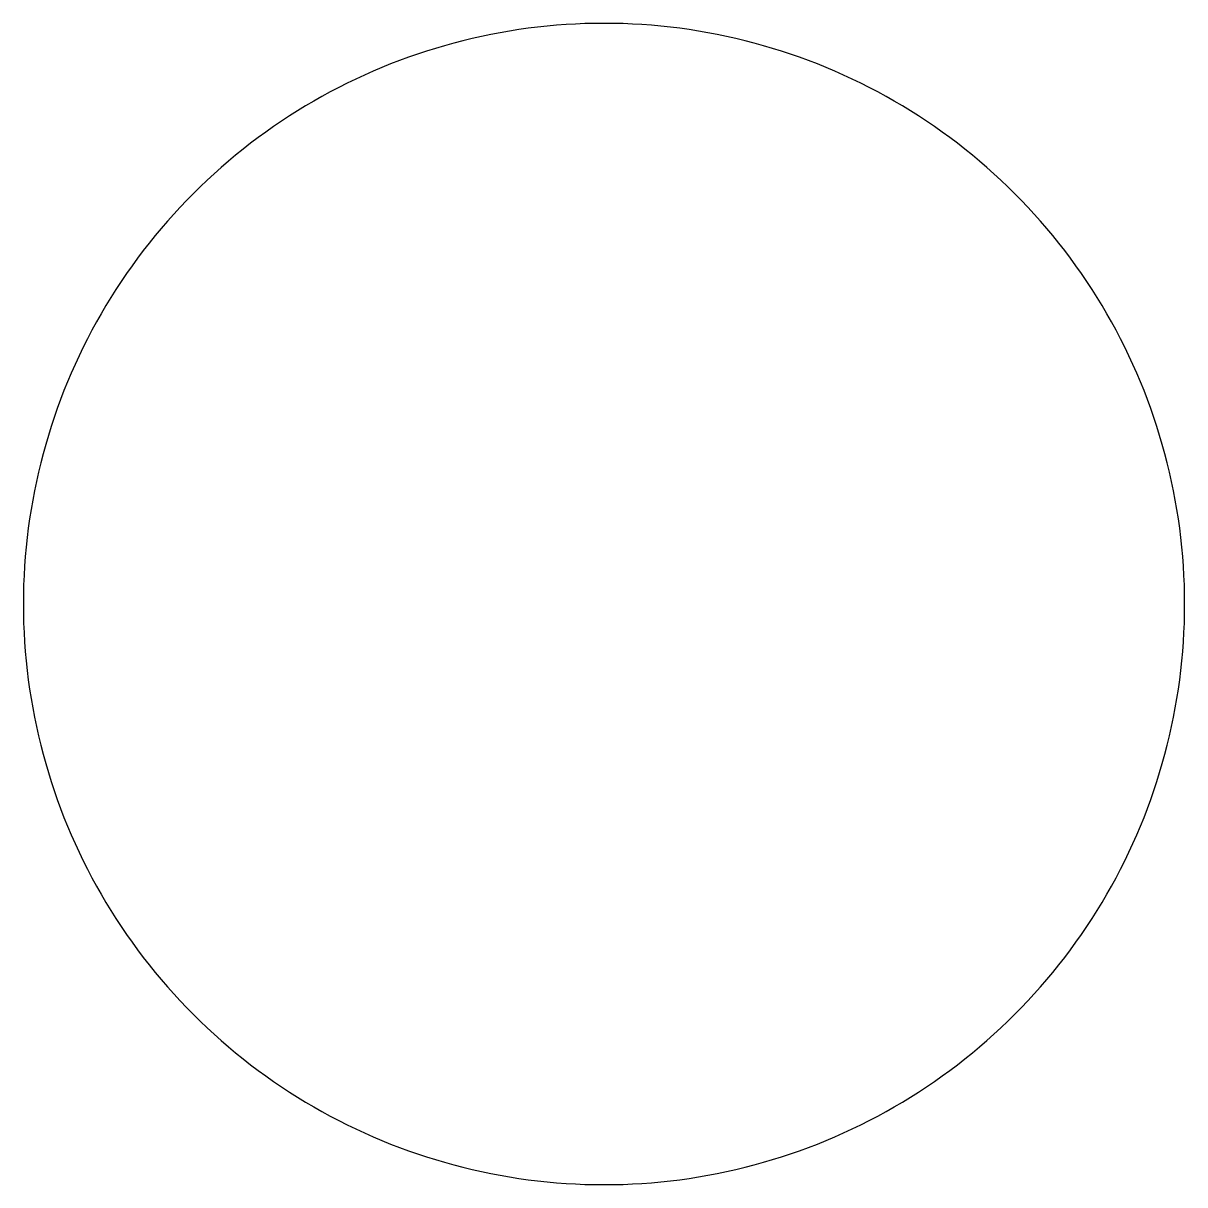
# Model space of a CAD drawing. Extents: x 585 to 605, y 435 to 455.
import ezdxf

# ---------------------------------------------------------------- set-up
doc = ezdxf.new("R2010")
doc.units = 0
doc.layers.get('0').update_dxf_attribs({"linetype": 'CONTINUOUS'})

msp = doc.modelspace()

# ---------------------------------------------------------------- linework, layer by layer
at = {"color": 7}
for points in [[(595, 455), (593.254265, 455.001907), (591.510897, 454.534773), (590, 453.660254)], [(600, 453.660254), (598.489103, 454.534773), (596.745735, 455.001907), (595, 455)], [(590, 453.660254), (588.487196, 452.789039), (587.210961, 451.512804), (586.339746, 450)], [(603.660254, 450), (602.789039, 451.512804), (601.512804, 452.789039), (600, 453.660254)], [(586.339746, 450), (585.465227, 448.489103), (584.998093, 446.745735), (585, 445)], [(605, 445), (605.001907, 446.745735), (604.534773, 448.489103), (603.660254, 450)], [(585, 445), (584.998093, 443.254265), (585.465227, 441.510897), (586.339746, 440)], [(603.660254, 440), (604.534773, 441.510897), (605.001907, 443.254265), (605, 445)], [(586.339746, 440), (587.210961, 438.487196), (588.487196, 437.210961), (590, 436.339746)], [(600, 436.339746), (601.512804, 437.210961), (602.789039, 438.487196), (603.660254, 440)], [(590, 436.339746), (591.510897, 435.465227), (593.254265, 434.998093), (595, 435)], [(595, 435), (596.745735, 434.998093), (598.489103, 435.465227), (600, 436.339746)]]:
    msp.add_open_spline(points, degree=3, dxfattribs=at)

doc.saveas('drawing.dxf')
